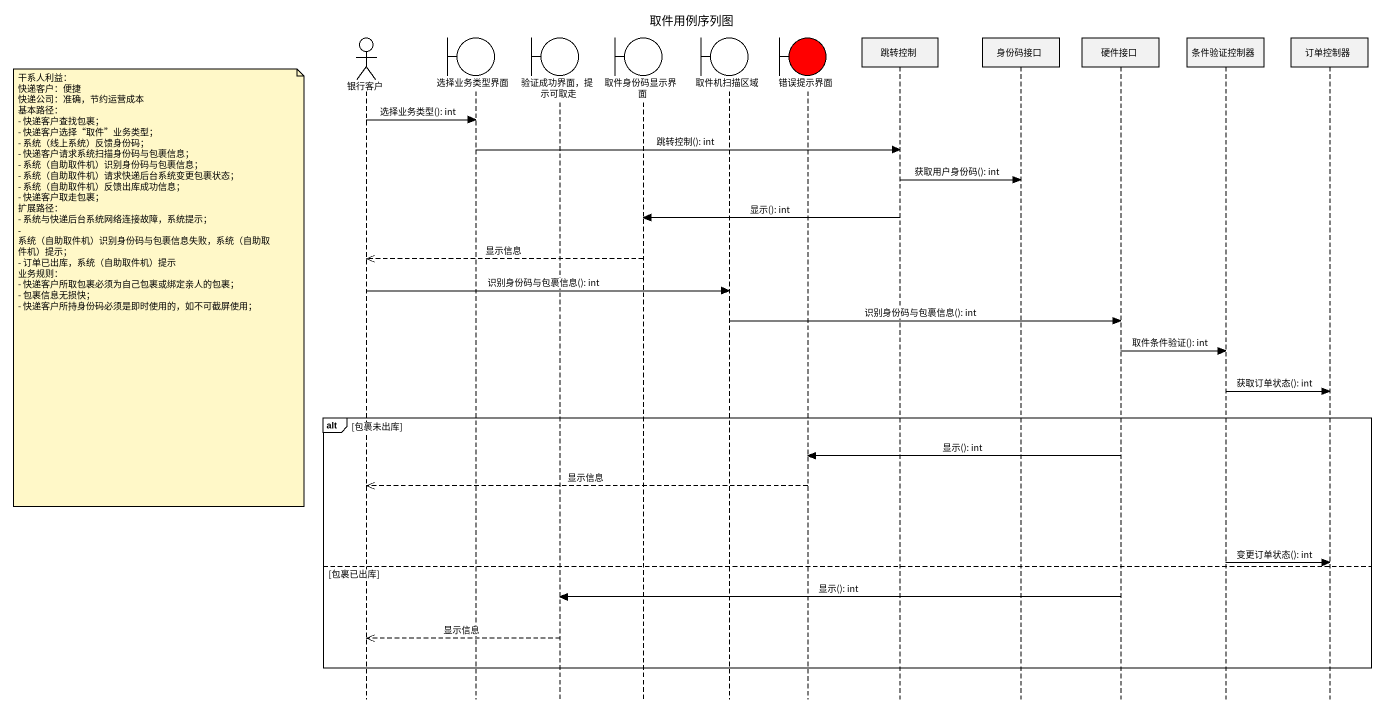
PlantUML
@startuml
title 取件用例序列图
hide footbox
actor 银行客户
boundary 选择业务类型界面
boundary "验证成功界面，提示可取走" as 验证成功界面_提示可取走
boundary 取件身份码显示界面
boundary 取件机扫描区域
boundary 错误提示界面 #FF0000
participant 跳转控制
participant 身份码接口
participant 硬件接口
participant 条件验证控制器
participant 订单控制器

银行客户 -> 选择业务类型界面 : 选择业务类型(): int
选择业务类型界面 -> 跳转控制 : 跳转控制(): int
跳转控制 -> 身份码接口 : 获取用户身份码(): int
跳转控制 -> 取件身份码显示界面 : 显示(): int
取件身份码显示界面 -->> 银行客户 : 显示信息
note left of 银行客户
  干系人利益：
  快递客户：便捷
  快递公司：准确，节约运营成本
  基本路径：
  - 快递客户查找包裹；
  - 快递客户选择“取件”业务类型；
  - 系统（线上系统）反馈身份码；
  - 快递客户请求系统扫描身份码与包裹信息；
  - 系统（自助取件机）识别身份码与包裹信息；
  - 系统（自助取件机）请求快递后台系统变更包裹状态；
  - 系统（自助取件机）反馈出库成功信息；
  - 快递客户取走包裹；
  扩展路径：
  - 系统与快递后台系统网络连接故障，系统提示；
  - 系统（自助取件机）识别身份码与包裹信息失败，系统（自助取件机）提示；
  - 订单已出库，系统（自助取件机）提示
  业务规则：
  - 快递客户所取包裹必须为自己包裹或绑定亲人的包裹；
  - 包裹信息无损快；
  - 快递客户所持身份码必须是即时使用的，如不可截屏使用；
end note
银行客户 -> 取件机扫描区域 : 识别身份码与包裹信息(): int
取件机扫描区域 -> 硬件接口 : 识别身份码与包裹信息(): int
硬件接口 -> 条件验证控制器 : 取件条件验证(): int
条件验证控制器 -> 订单控制器 : 获取订单状态(): int
alt 包裹未出库
  硬件接口 -> 错误提示界面 : 显示(): int
  错误提示界面 -->> 银行客户 : 显示信息
  条件验证控制器 -> 订单控制器 : 变更订单状态(): int
else 包裹已出库
  硬件接口 -> 验证成功界面_提示可取走 : 显示(): int
  验证成功界面_提示可取走 -->> 银行客户 : 显示信息
end
@enduml
